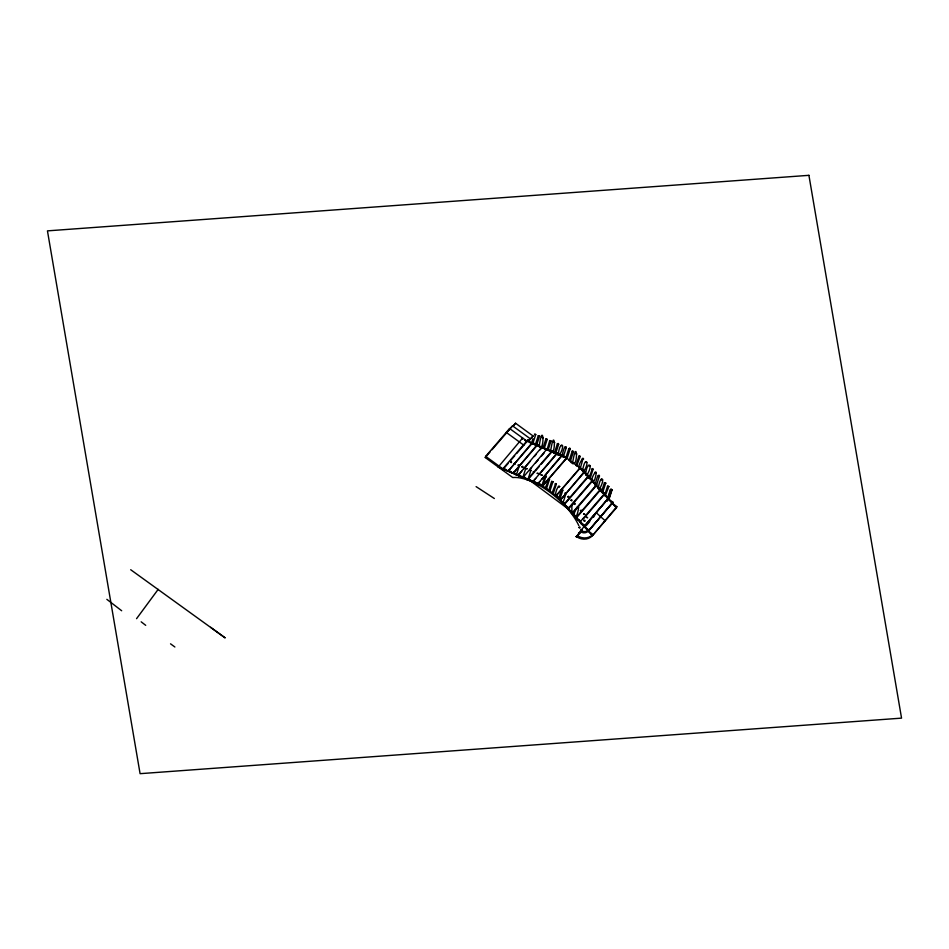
<?xml version="1.0" encoding="UTF-8"?>
<svg xmlns="http://www.w3.org/2000/svg" width="949" height="949" viewBox="0 0 949 949"><rect width="100%" height="100%" fill="white"/><g stroke="black" fill="none" stroke-linecap="round" stroke-linejoin="round"><path stroke-width="1.42" d="M530.894 470.289C529.969 468.035 529.02 471.997 530.894 470.289L527.929 479.648L526.825 479.755L527.169 478.735L527.858 479.636L533.682 472.982M538.273 435.733L539.554 436.125L538.273 435.733L535.307 444.856L535.782 445.615L536.565 445.295L539.554 436.125M544.252 448.367L542.947 448.094L545.912 438.972L547.205 439.304L546.446 439.755L545.912 438.972M545.272 488.201L546.553 488.521L549.53 479.352L548.996 478.569L545.272 488.142L546.588 488.415M551.63 481.416L552.911 481.807L551.63 481.416L548.664 490.538L549.139 491.309L549.934 490.989L552.911 481.807M553.35 493.278L552.021 493.124L553.314 493.444L556.292 484.263L555.758 483.492L552.045 493.006M555.711 453.231L555.094 452.566L554.394 453.076L555.675 453.408L558.664 444.227L558.19 443.468L557.395 443.788L554.406 452.97M559.495 455.034C566.767 442.673 559.163 440.953 558.309 455.057M558.558 499.032L559.839 499.364L562.828 490.182L562.354 489.423L561.559 489.743L558.558 498.972L559.874 499.186M559.53 454.856L558.226 454.583M568.842 448.699L565.877 457.833L566.351 458.592L567.134 458.272L570.124 449.091L569.732 448.272L568.854 448.652L569.246 449.446L570.124 449.091M565.995 493.516C564.821 491.262 564.275 495.283 565.995 493.516L584.252 472.436L584.643 471.226L580.23 468.011L556.268 495.805L592.484 535.592L616.447 507.798L616.838 506.6L612.283 503.278L612.674 502.08M572.211 451.166L573.504 451.558L572.211 451.166L569.258 460.289L569.72 461.048L570.515 460.728L573.504 451.558M577.3 507.074C577.217 508.771 579.815 507.122 577.905 506.659C569.827 516.588 576.933 523.314 578.582 507.454M580.278 456.35L578.973 456.089L576.007 465.212L576.553 465.983L580.254 456.469L578.973 456.089M582.342 529.957L581.037 529.756L582.212 530.337M586.957 475.022C594.703 462.222 585.984 461.499 585.735 474.998M583.22 471.914C590.788 462.258 584.774 454.986 582.532 471.178M590.148 478.308L588.819 478.154L590.112 478.474L593.089 469.304L592.556 468.521L588.843 478.035M594.964 472.365C594.881 474.061 597.479 472.424 595.569 471.961C587.787 481.76 594.204 488.747 596.245 472.756M598.297 488.403C599.898 474.417 606.458 477.145 599.578 488.782L598.368 488.249M604.418 482.733L605.699 483.124L604.418 482.733L601.452 491.855L601.927 492.614L602.722 492.294L605.699 483.124M607.467 498.688L609.021 499.21L612.022 489.969L611.322 489.091L610.456 489.447L607.49 498.569M610.717 489.637L607.965 499.328L608.748 499.008L611.749 489.779L610.741 489.589L611.737 489.838M608.878 486.457L607.574 486.185L604.608 495.307L605.142 496.09L608.855 486.576L607.574 486.185M582.484 459.162C585.391 454.654 575.438 467.466 580.195 468.45C583.73 457.347 582.306 458.758 583.635 458.936M516.458 474.607L515.141 474.334L516.422 474.714L519.411 465.532L518.13 465.152L519.411 465.532M525.77 468.391L527.051 468.782L525.77 468.391L522.792 477.572L524.038 478.011L523.729 477.193L522.852 477.406M535.746 434.44L534.465 434.061L534.856 434.856L535.734 434.5L532.769 443.622L531.772 442.898L531.891 443.978M539.115 446.54C545.058 452.471 543.303 418.402 539.127 446.481L540.408 446.872M545.117 477.145L545.794 476.09L544.868 476.505L541.903 485.627L542.377 486.386L543.196 486.007L545.877 476.161L545.378 477.323L546.161 476.884M549.732 440.597L551.013 440.988L549.756 440.538L546.921 450.289M550.574 451.404C556.28 457.465 554.868 423.159 550.586 451.344L551.855 451.368M548.249 478.96L549.53 479.352M558.392 486.339C561.108 485.473 555.96 486.113 555.426 495.769C557.087 497.383 556.814 493.883 555.462 495.354M563.042 456.932L563.22 456.066L562.199 455.971M565.011 447.086C568.024 450.194 565.011 439.98 562.057 456.208M567.17 458.165L565.877 457.833M572.615 462.804C578.19 468.652 577.265 434.749 572.627 462.744L573.92 463.136M571.203 512.685C573.694 517.502 569.519 502.401 574.192 503.504C576.577 502.602 574.465 505.924 574.145 503.611M577.312 465.544L576.055 465.105M585.509 461.997L586.79 462.388M586.992 474.915L585.687 474.583M588.653 465.449L589.946 465.84M598.095 475.876C601.002 479.162 598.819 467.904 595.142 484.939M599.602 488.735L598.38 488.877M605.901 495.639L604.608 495.307M608.784 498.901L608.57 498.344L609.056 499.091M610.456 489.447L611.132 490.384L612.01 490.028M535.295 444.915L536.055 444.464L536.588 445.247M542.093 437.359L543.374 437.738M551.013 440.988L548.036 450.17L546.79 449.672M544.868 476.505L545.034 477.074L545.841 476.173M543.196 486.007L541.926 485.568M553.552 442.222L554.833 442.602M557.371 443.835L558.664 444.227M549.946 490.93L548.688 490.491M561.191 445.461L562.484 445.852M555.011 483.883L556.292 484.263M563.338 456.599L566.304 447.477M561.559 489.743L561.95 490.538L562.828 490.182M570.539 460.68L569.27 460.229M563.006 502.756L561.725 502.377L562.994 502.816L565.972 493.634M575.592 453.622L576.885 454.013M579.376 467.727L580.195 467.299L580.669 468.059M582.378 458.486L582.603 459.197M583.825 471.511L582.579 471.012M575.616 516.588L574.359 516.137M591.808 468.913L593.089 469.304M593.279 481.878L591.998 481.487M601.286 479.221L601.678 480.016L602.544 479.66M601.441 491.914L602.259 491.487L602.734 492.246M545.924 476.279L545.212 477.193M578.831 525.663A49.846 22.088 40.8 0 0 512.733 477.537L485.271 457.548L485.663 456.339L509.637 428.545L527.181 441.321L527.573 440.122L532.128 443.432L508.154 471.226L503.611 467.916L527.573 440.122M509.245 429.755L509.637 428.545M558.071 454.488L566.719 458.165L542.745 485.959L498.272 467.015L522.638 438.011L522.247 439.221M513.018 426.113L515.532 423.218L533.077 435.994L529.744 439.862L530.135 438.652L512.579 425.876L506.292 432.424L523.848 445.2M515.532 423.218L513.172 426.196M502.828 470.324L503.611 467.916M508.154 471.226L532.519 442.222L537.063 445.532L513.101 473.326L508.557 470.016M513.101 473.326L537.454 444.334L542.009 447.643L540.088 449.862M513.492 472.127L518.047 475.437L542.401 446.433L546.944 449.743L547.348 448.545L551.891 451.854L541.345 464.085M533.077 435.994L527.774 441.641M531.499 443.183L532.97 438.675M532.519 442.222L532.128 443.432L529.649 442.376M547.348 448.545L522.982 477.537L518.439 474.227M537.454 444.334L537.063 445.532L533.362 443.954M542.009 447.643L542.401 446.433M539.578 473.966L556.838 453.954L552.282 450.645L528.32 478.438L532.864 481.748L557.229 452.756L561.772 456.066L541.642 479.411M544.228 448.486L547.193 439.363M533.255 480.55L537.81 483.86L562.164 454.856L580.029 467.869L589.875 478.652M557.229 452.756L556.838 453.954L553.125 452.376M561.772 456.066L562.164 454.856M599.4 476.208L596.328 485.698L600.741 488.913L600.349 490.111L604.762 493.326L604.371 494.536L608.784 497.751L584.43 526.754L584.821 525.544L580.408 522.33L580.8 521.12L576.387 517.905L576.778 516.707L572.366 513.492L572.757 512.282L568.332 509.067L568.724 507.857L564.311 504.643L564.702 503.445L560.29 500.23L584.643 471.226M564.311 504.643L588.273 476.849L588.665 475.651L584.252 472.436M568.332 509.067L592.306 481.273L592.698 480.064L588.273 476.849M616.838 506.6L592.484 535.592A11.412 10.059 18 0 1 576.695 536.719L580.824 530.432L608.131 498.759L612.817 502.175L588.451 531.179L588.843 529.969L584.169 526.553M612.817 502.175L588.321 531.072A5.706 5.03 18 0 1 580.432 531.642M607.348 501.179L608.131 498.759M604.466 521.701L604.857 520.491L596.15 512.662L593.516 517.217M607.751 498.759L608.416 498.249M588.866 477.976L588.89 477.928A49.846 22.088 40.8 0 0 587.431 476.41M136.561 618.677L158.198 589.341M485.271 457.548L490.064 451.985M491.985 449.767L512.579 425.876M508.012 463.563L503.219 469.114L485.663 456.339M510.882 460.229L514.726 455.781M516.636 453.551L526.351 442.293M528.463 440.597L530.135 438.652M518.047 475.437L521.879 470.989M523.789 468.77L530.503 460.977M534.334 456.54L536.256 454.31M529.732 469.779L531.606 467.537M535.45 463.088L538.32 459.755M541.203 456.422L544.074 453.076M535.592 470.751L539.435 466.303M532.864 481.748L535.746 478.415M537.81 483.86L539.732 481.629M592.484 535.592L556.067 495.663L580.029 467.869M560.29 500.23L564.121 495.781M564.702 503.445L588.665 475.651M568.724 507.857L592.698 480.064M572.757 512.282L596.719 484.488L592.306 481.273M572.366 513.492L596.328 485.698M576.778 516.707L600.741 488.913M576.387 517.905L600.349 490.111M580.8 521.12L604.762 493.326M583.279 518.996L604.371 494.536M584.821 525.544L608.784 497.751M576.695 536.719L581.476 531.179M586.15 525.77L589.827 521.487M612.283 503.278L588.321 531.072L592.876 534.394A11.412 10.059 18 0 1 577.099 535.509M595.498 484.583L596.435 485.33L595.26 485.473M524.927 440.36L566.517 458.023L542.555 485.817L498.272 467.015M524.714 440.277L527.181 441.321M538.297 446.066L551.891 451.854M476.101 486.623L494.358 498.522M130.689 569.72L225.186 637.906L210.642 627.313M538.202 482.65L556.067 495.663M556.268 495.805L560.681 499.02M523.374 476.339L527.929 479.648M170.535 643.825L174.877 646.993M528.332 479.292L568.451 509.186M106.857 599.341L121.674 610.753M141.176 621.82L145.707 625.332M591.844 480.811L616.447 507.798L580.23 468.011M588.712 529.874A5.706 5.03 18 0 1 580.824 530.432M553.386 452.851A49.846 22.088 40.8 0 1 558.285 454.974M570.61 462.175A49.846 22.088 40.8 0 1 572.982 463.847M591.512 480.894A49.846 22.088 40.8 0 1 592.781 482.4M507.501 471.143L508.818 471.356L507.513 471.024M510.467 462.021C512.163 464.085 511.582 460.075 510.467 462.021M511.321 472.768L512.638 472.982L511.333 472.649M514.287 463.646C515.936 465.734 515.509 461.617 514.287 463.646M518.961 476.007L520.277 476.22L518.973 475.947M521.926 466.884C523.421 468.996 523.385 464.88 521.926 466.884M530.42 480.882L531.737 481.096L530.432 480.811M533.385 471.748L534.702 471.961L533.409 471.629M534.24 482.495L535.568 482.709L534.251 482.436M537.205 473.373L538.534 473.587L537.229 473.254M538.071 484.12C539.649 486.208 539.376 482.151 538.071 484.12M541.025 474.998L542.354 475.212L541.049 474.88M559.696 486.552L558.605 486.991L559.696 486.552M564.857 505.947L566.173 506.161L564.869 505.888M567.822 496.825C569.293 498.937 569.317 494.82 567.822 496.825M568.012 509.399L569.329 509.613L568.036 509.281M570.978 500.277C572.71 502.353 571.974 498.237 570.978 500.277M576.043 536.636L577.36 536.849L576.043 536.576M577.466 519.767L578.783 519.981L577.466 519.708M578.522 533.255L579.839 533.468L578.534 533.196M579.009 527.514C580.574 529.649 580.278 525.461 579.009 527.514M580.432 510.645C581.962 512.757 581.749 508.747 580.432 510.645M580.622 523.219C582.188 525.307 581.844 521.25 580.622 523.219M581.488 524.133C583.018 526.232 582.888 522.164 581.488 524.133M583.505 526.481C586.019 528.213 584.098 525.414 583.505 526.481M583.588 514.097L584.904 514.311L583.588 514.038M583.979 520.74C585.663 522.804 585.225 518.712 583.979 520.74M586.47 517.359C589.009 518.783 586.779 516.647 586.47 517.3M569.068 449.102L569.863 448.403L569.068 449.102M808.916 175.328L47.45 230.868L140.084 773.672L901.55 718.132L808.916 175.328"/></g></svg>
